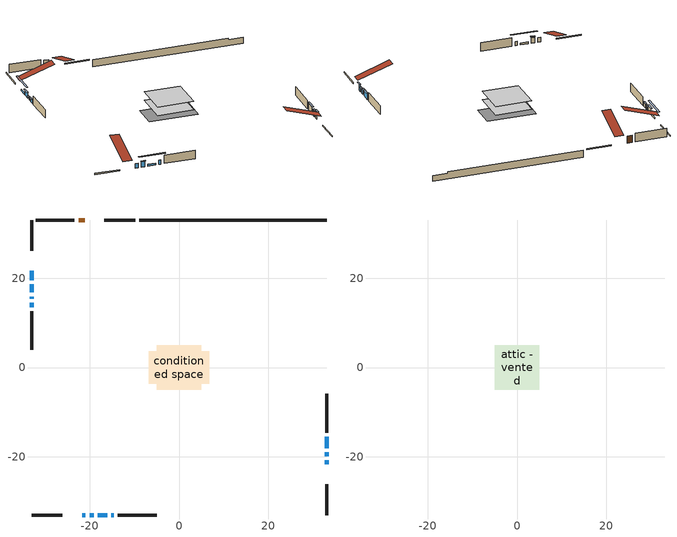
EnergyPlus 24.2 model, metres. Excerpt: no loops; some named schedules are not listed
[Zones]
conditioned space
 floor adiabatic (AdiabaticFloorConstruction): -5,-5 -5,5 5,5 5,-5 z0.61
 floor foundation (Slab1 construction): -6.84,-3.66 -6.84,3.66 6.84,3.66 6.84,-3.66 z-1.51
 wall outside (RimJoist1 construction): -9.83,33.1 -16.76,33.1 / -33.1,-33.1 -26.17,-33.1 / -33.1,33.1 -33.1,26.17 / 33.1,-33.1 33.1,-26.17 z0.61:0.91
 wall outside (AdiabaticWallConstruction 1): -21.18,33.1 -22.55,33.1 z0.61:2.64
 wall outside (AdiabaticWallConstruction): -21.75,-33.1 -21.01,-33.1 / -15.18,-33.1 -14.64,-33.1 z0.61:1.83; -20.08,-33.1 -19.17,-33.1 / -33.1,18.69 -33.1,16.86 z0.61:2.19; -33.1,21.75 -33.1,19.61 / -18.24,-33.1 -16.1,-33.1 z0.61:1.12; 33.1,-21.75 33.1,-20.83 z0.61:2.69; 33.1,-19.9 33.1,-19.04 z0.61:2.14; 33.1,-18.11 33.1,-15.57 z0.61:2.49; -33.1,15.93 -33.1,15.47 z0.61:1.53; -33.1,14.54 -33.1,13.58 z0.61:1.68
 wall outside (Wall1 construction): -23.48,33.1 -32.17,33.1 / -13.71,-33.1 -5.02,-33.1 / -33.1,12.65 -33.1,3.95 / 33.1,-14.64 33.1,-5.95 z0.61:3.05
 wall foundation (FoundationWall1 construction): -8.9,33.1,-1.51 -8.9,33.1,0.61 28.9,33.1,0.61 28.9,33.1,0.09 33.1,33.1,0.09 33.1,33.1,-1.51
 window (WindowConstruction 7): -21.75,-33.1 -21.01,-33.1 z0.61:1.83
 window (WindowConstruction 6): -20.08,-33.1 -19.17,-33.1 z0.61:2.19
 window (WindowConstruction 9): -33.1,21.75 -33.1,19.62 z0.61:1.12
 window (WindowConstruction 10): -18.24,-33.1 -16.11,-33.1 z0.61:1.12
 window (WindowConstruction 8): -15.18,-33.1 -14.64,-33.1 z0.61:1.83
 window (WindowConstruction): 33.1,-21.75 33.1,-20.83 z0.61:2.69
 window (WindowConstruction 1): 33.1,-19.9 33.1,-19.04 z0.61:2.13
 window (WindowConstruction 2): 33.1,-18.11 33.1,-15.57 z0.61:2.49
 window (WindowConstruction 3): -33.1,18.69 -33.1,16.86 z0.61:2.19
 window (WindowConstruction 4): -33.1,15.93 -33.1,15.47 z0.61:1.52
 window (WindowConstruction 5): -33.1,14.54 -33.1,13.58 z0.61:1.68
 door (Door): -21.18,33.1 -22.55,33.1 z0.61:2.64
 ceiling adiabatic (AdiabaticFloorConstruction): 5,-5 5,5 -5,5 -5,-5 z0.61
attic - vented
 floor to conditioned space (Floor1 construction Reversed): -5,-5 -5,5 5,5 5,-5 z3.05
 roof outside (Roof1 construction): -20.25,33.1,3.05 -20.25,23.36,6.3 -17.69,23.36,6.3 -17.69,33.1,3.05; -22.68,-33.1,3.05 -22.68,-23.36,6.3 -25.24,-23.36,6.3 -25.24,-33.1,3.05; -33.1,22.68,3.05 -23.36,22.68,6.3 -23.36,25.24,6.3 -33.1,25.24,3.05; 33.1,-22.68,3.05 23.36,-22.68,6.3 23.36,-25.24,6.3 33.1,-25.24,3.05
shading: -18.96,-33.1 -20.28,-33.1 -20.28,-33.52 -18.96,-33.52 z2.39; -33.1,16.97 -33.1,24.4 -33.52,24.4 -33.52,16.97 z3.77; -13.46,-33.1 -20.89,-33.1 -20.89,-33.52 -13.46,-33.52 z3.77; 33.1,-20.63 33.1,-21.95 33.52,-21.95 33.52,-20.63 z2.89; 33.1,-18.84 33.1,-20.1 33.52,-20.1 33.52,-18.84 z2.34; 33.1,-15.37 33.1,-18.31 33.52,-18.31 33.52,-15.37 z2.69; -33.1,16.66 -33.1,18.89 -33.52,18.89 -33.52,16.66 z2.39; -33.1,15.27 -33.1,16.13 -33.52,16.13 -33.52,15.27 z1.73; -33.1,13.38 -33.1,14.74 -33.52,14.74 -33.52,13.38 z1.88
[Building]
Building 1: Terrain=Suburbs
[Site:Location]
Quebec Intl AP_QC: Latitude {deg}=46.8; Longitude {deg}=-71.38; Time Zone {hr}=-5; Elevation {m}=74; Keep Site Location Information=Yes
[Site:GroundTemperature:Shallow]
0.0108218, -2.24938, -2.43038, -1.3578, 2.94801, 7.23376, 10.9493, 13.303, 13.5029, 11.5886, 7.96783, 3.81355
[Site:WaterMainsTemperature]
Calculation Method=Schedule; Temperature Schedule=mains temperature schedule
[Material] Roughness=Rough; Thermal Absorptance=0.9
Name | Thickness {m} | Conductivity {W/m-K} | Density {kg/m3} | Specific Heat {J/kg-K} | Solar Absorptance | Visible Absorptance
asphalt or fiberglass shingles | 0.00635 | 0.162714 | 1121.4 | 1465.45 | 0.4 | 0.4
ceiling loosefill ins | 0.169333 | 0.0480833 | 16.02 | 1046.75 | 0.7 | 0.7
ceiling stud and cavity | 0.1397 | 0.133789 | 65.682 | 1177.47 | 0.7 | 0.7
concrete 4.0 in. | 0.1016 | 1.803125 | 2242.8 | 837.4 | 0.7 | 0.7
concrete 8.0 in. | 0.2032 | 1.803125 | 2242.8 | 837.4 | 0.7 | 0.7
door material | 0.04445 | 0.0451087 | 512.64 | 1214.23 | 0.7 | 0.7
exterior vertical ins | 0.0166018 | 0.029427 | 32.04 | 1214.23 | 0.7 | 0.7
floor covering | 0.0127 | 0.0433444 | 54.468 | 1339.84 | 0.6 | 0.6
floor rigid ins; wall rigid ins | 0.512978 | 0.029427 | 32.04 | 1214.23 | 0.7 | 0.7
floor stud and cavity | 0.1397 | 1.75129 | 37.0049 | 1207.88 | 0.7 | 0.7
furniture material conditioned space 1 | 0.1524 | 0.115458 | 640.8 | 1214.23 | 0.6 | 0.6
gypsum board | 0.0127 | 0.160291 | 801 | 837.4 | 0.6 | 0.6
gypsum board 1 | 0.0127 | 0.160291 | 801 | 837.4 | 0.7 | 0.7
osb sheathing 0.5 in. | 0.0127 | 0.115458 | 512.64 | 1214.23 | 0.7 | 0.7
osb sheathing 0.75 in. | 0.01905 | 0.115458 | 512.64 | 1214.23 | 0.7 | 0.7
rim joist stud and cavity | 0.0508 | 0.182071 | 50.32683 | 1063.81 | 0.6 | 0.6
wall stud and cavity | 0.1397 | 0.0934493 | 139.0536 | 1170.24 | 0.7 | 0.7
wall stud and cavity 1 | 0.0889 | 0.380278 | 52.3479 | 1209.89 | 0.7 | 0.7
wall stud and cavity 2 | 0.0889 | 0.391764 | 83.0341 | 1211.67 | 0.7 | 0.7
wood siding | 0.0254 | 0.102417 | 544.68 | 1172.36 | 0.4 | 0.4
wood siding 1; wood siding 2; wood siding 3 | 0.0254 | 0.102417 | 544.68 | 1172.36 | 0.7 | 0.7
[WindowMaterial:SimpleGlazingSystem]
Name | U-Factor {W/m2-K} | Solar Heat Gain Coefficient
WindowMaterial | 1.9521 | 0.4
WindowMaterial 1 | 1.98276 | 0.39
WindowMaterial 2 | 1.859545 | 0.44
WindowMaterial 3 | 1.9714 | 0.39
WindowMaterial 4 | 2.163318 | 0.31
WindowMaterial 5 | 2.001495 | 0.38
WindowMaterial 6 | 6.662 | 0.76
WindowMaterial 7 | 6.73808 | 0.74
WindowMaterial 8 | 2.99117 | 0.6
[Construction]
AdiabaticFloorConstruction: floor stud and cavity, floor rigid ins, osb sheathing 0.75 in., floor covering
AdiabaticWallConstruction: wood siding 2, wall rigid ins, wall stud and cavity 1, gypsum board
AdiabaticWallConstruction 1: wood siding 3, wall rigid ins, wall stud and cavity 1, gypsum board
Door: door material
Floor1 construction Reversed: gypsum board, ceiling stud and cavity, ceiling loosefill ins
FoundationWall1 construction: concrete 8.0 in., gypsum board 1
furniture construction conditioned space 1: furniture material conditioned space 1
PartitionWallConstruction: gypsum board, wall stud and cavity 2, gypsum board
RimJoist1 construction: wood siding 1, rim joist stud and cavity
Roof1 construction: asphalt or fiberglass shingles
Slab1 construction: concrete 4.0 in.
Wall1 construction: wood siding, osb sheathing 0.5 in., wall stud and cavity, gypsum board
WindowConstruction: WindowMaterial
WindowConstruction 1: WindowMaterial 1
WindowConstruction 10; WindowConstruction 9: WindowMaterial 8
WindowConstruction 2: WindowMaterial 2
WindowConstruction 3; WindowConstruction 6: WindowMaterial 3
WindowConstruction 4: WindowMaterial 4
WindowConstruction 5: WindowMaterial 5
WindowConstruction 7: WindowMaterial 6
WindowConstruction 8: WindowMaterial 7
[Zone] Multiplier=1; Part of Total Floor Area=Yes
Name | Volume {m3}
attic - vented | 52.7916
conditioned space | 478.2
[Space]
Name | Zone | Volume {m3}
attic - vented 1 | attic - vented | 52.7916
conditioned space 1 | conditioned space | 478.2
[ZoneInfiltration:EffectiveLeakageArea]
infil attic - vented 1: Zone or Space=attic - vented 1; Schedule=Always On Discrete; Effective Air Leakage Area {cm2}=3696.37; Stack Coefficient=0.000225892; Wind Coefficient=1.01548e-05
[ZoneMixing]
whole house fan mix: Zone or Space=attic - vented; Schedule=Always On Continuous; Design Flow Rate Calculation Method=Flow/Zone; Design Flow Rate {m3/s}=0; Source Zone or Space=conditioned space
[SurfaceProperty:ExposedFoundationPerimeter]
Slab1: Exposed Perimeter Calculation Method=TotalExposedPerimeter; Total Exposed Perimeter {m}=42.002
[InternalMass] Zone or ZoneList=conditioned space; Space or SpaceList=conditioned space 1
Name | Construction | Surface Area {m2}
furniture mass conditioned space 1 | furniture construction conditioned space 1 | 80.0841
partition wall mass | PartitionWallConstruction | 200.21
[Lights]
interior lighting: Zone or ZoneList or Space or SpaceList=conditioned space 1; Schedule=interior lighting schedule; Design Level Calculation Method=LightingLevel; Lighting Level {W}=343.2; Return Air Fraction=0; Fraction Radiant=0.6; Fraction Visible=0.2; Fraction Replaceable=1
[People]
occupants: Zone or ZoneList or Space or SpaceList=conditioned space 1; Number of People Schedule=occupants schedule; Number of People Calculation Method=People; Number of People=3; Fraction Radiant=0.314171; Sensible Heat Fraction=0.56303; Activity Level Schedule=occupants activity schedule; Carbon Dioxide Generation Rate {m3/s-W}=0; Enable ASHRAE 55 Comfort Warnings=No; Mean Radiant Temperature Calculation Type=EnclosureAveraged
[ElectricEquipment] Zone or ZoneList or Space or SpaceList=conditioned space 1; Design Level Calculation Method=EquipmentLevel
Name | Schedule | Design Level {W} | Fraction Latent | Fraction Radiant | Fraction Lost
clothes dryer | clothes dryer schedule | 140.772 | 0.015 | 0.081 | 0.85
clothes washer | clothes washer schedule | 32.1985 | 0.03 | 0.162 | 0.7
cooking range | cooking range schedule | 215.147 | 0.08 | 0.432 | 0.2
dishwasher | dishwasher schedule | 66.8632 | 0.3 | 0.18 | 0.4
fridge | fridge schedule | 72.9452 | 0 | 0.6 | 0
mech vent house fan | mech vent house fan schedule | 0 | 0 | 0 | 1
mech vent house fan cfis | mech vent house fan cfis schedule | 0 | 0 | 0 | 0
mech vent range fan 0 | mech vent range fan 0 schedule | 57 | 0 | 0 | 1
misc plug loads | misc plug loads schedule | 494.7 | 0.045 | 0.513 | 0.1
whole house fan | Always On Discrete | 0 | 0 | 0 | 1
[OtherEquipment] Zone or ZoneList or Space or SpaceList=conditioned space 1; Design Level Calculation Method=EquipmentLevel
Name | Fuel Type | Schedule | Design Level {W} | Fraction Latent | Fraction Radiant | Fraction Lost
clothes dryer 1 | Electricity | clothes dryer schedule | 0 | 0.015 | 0.081 | 0.85
cooking range 1 | Electricity | cooking range schedule | 0 | 0.08 | 0.432 | 0.2
general water use latent | None | general water use schedule | 62.594 | 1 | 0 | 0
general water use sensible | None | general water use schedule | -61.6891 | 0 | 0.6 | 0
mech vent house fan latent load | None | Always On Discrete | 0 | 1 | 0 | 0
mech vent house fan sensible load | None | Always On Discrete | 0 | 0 | 0 | 0
water heater energy adjustment1 | Electricity | Always On Discrete | 0.01 | 0 | 0 | 1
[ZoneInfiltration:DesignFlowRate] Zone or ZoneList or Space or SpaceList=conditioned space 1; Schedule=Always On Discrete; Design Flow Rate Calculation Method=Flow/Zone; Design Flow Rate {m3/s}=0
infil flow; natural vent flow; whole house fan flow
[AvailabilityManager:Scheduled]
furnace airloop Availability Manager: Schedule=Always On Discrete
[Foundation:Kiva]
Foundation Kiva 1: Initial Indoor Air Temperature {C}=18; Wall Height Above Grade {m}=0.609996; Wall Depth Below Slab {m}=0.2032; Custom Block Material Name 1=exterior vertical ins; Custom Block Depth 1 {m}=2.12001; Custom Block X Position 1 {m}=0.2159; Custom Block Z Position 1 {m}=0
[Foundation:Kiva:Settings]
Soil Conductivity {W/m-K}=0.849921; Soil Density {kg/m3}=1842.3; Soil Specific Heat {J/kg-K}=418.7; Ground Solar Absorptivity=0.9; Ground Thermal Absorptivity=0.9; Ground Surface Roughness {m}=0.03; Far-Field Width {m}=40; Deep-Ground Boundary Condition=ZeroFlux; Deep-Ground Depth {m}=40; Minimum Cell Dimension {m}=0.2; Maximum Cell Growth Coefficient=3; Simulation Timestep=Timestep
[Exterior:Lights]
exterior lighting: Schedule=exterior lighting schedule; Design Level {W}=75.6
[EnergyManagementSystem:GlobalVariable]
furnace_airloop_Fan_RTF
infil_program_Qfan
infil_program_Qinf
natural_vent_program_Qnv
natural_vent_program_Qwhf
[EnergyManagementSystem:Sensor]
Name | Output:Variable or Output:Meter Index Key | Output:Variable or Output:Meter
airflow_gain | infil flow | Infiltration Sensible Heat Gain Energy
airflow_gain_1 | natural vent flow | Infiltration Sensible Heat Gain Energy
airflow_gain_2 | whole house fan flow | Infiltration Sensible Heat Gain Energy
airflow_loss | infil flow | Infiltration Sensible Heat Loss Energy
airflow_loss_1 | natural vent flow | Infiltration Sensible Heat Loss Energy
airflow_loss_2 | whole house fan flow | Infiltration Sensible Heat Loss Energy
clg_load_cond |  | Cooling:EnergyTransfer:Zone:CONDITIONED SPACE
clg_sp_s; clg_sp_s_1 | cooling setpoint | Schedule Value
clothes_dryer_exhaust_0_sch_s | clothes dryer exhaust 0 schedule | Schedule Value
cool_season | cooling season schedule | Schedule Value
htg_load_cond |  | Heating:EnergyTransfer:Zone:CONDITIONED SPACE
htg_sp_s; htg_sp_s_1 | heating setpoint | Schedule Value
ig_ee_conv | clothes dryer | Electric Equipment Convective Heating Energy
ig_ee_conv_2 | cooking range | Electric Equipment Convective Heating Energy
ig_ee_conv_4 | fridge | Electric Equipment Convective Heating Energy
ig_ee_conv_5 | misc plug loads | Electric Equipment Convective Heating Energy
ig_ee_conv_6 | whole house fan | Electric Equipment Convective Heating Energy
ig_ee_rad | clothes dryer | Electric Equipment Radiant Heating Energy
ig_ee_rad_2 | cooking range | Electric Equipment Radiant Heating Energy
ig_ee_rad_4 | fridge | Electric Equipment Radiant Heating Energy
ig_ee_rad_5 | misc plug loads | Electric Equipment Radiant Heating Energy
ig_ee_rad_6 | whole house fan | Electric Equipment Radiant Heating Energy
ig_lgt_conv | interior lighting | Lights Convective Heating Energy
ig_lgt_rad | interior lighting | Lights Radiant Heating Energy
ig_lgt_vis | interior lighting | Lights Visible Radiation Heating Energy
ig_oe_conv | clothes dryer 1 | Other Equipment Convective Heating Energy
ig_oe_conv_1 | cooking range 1 | Other Equipment Convective Heating Energy
ig_oe_conv_2 | general water use latent | Other Equipment Convective Heating Energy
ig_oe_conv_3 | general water use sensible | Other Equipment Convective Heating Energy
ig_oe_conv_4 | water heater energy adjustment1 | Other Equipment Convective Heating Energy
ig_oe_rad | clothes dryer 1 | Other Equipment Radiant Heating Energy
ig_oe_rad_1 | cooking range 1 | Other Equipment Radiant Heating Energy
ig_oe_rad_2 | general water use latent | Other Equipment Radiant Heating Energy
ig_oe_rad_3 | general water use sensible | Other Equipment Radiant Heating Energy
ig_oe_rad_4 | water heater energy adjustment1 | Other Equipment Radiant Heating Energy
ig_ppl_conv | occupants | People Convective Heating Energy
ig_ppl_rad | occupants | People Radiant Heating Energy
im_conv | furniture mass conditioned space 1 | Surface Inside Face Convection Heat Gain Energy
im_conv_1 | partition wall mass | Surface Inside Face Convection Heat Gain Energy
im_ig | furniture mass conditioned space 1 | Surface Inside Face Internal Gains Radiation Heat Gain Energy
im_ig_1 | partition wall mass | Surface Inside Face Internal Gains Radiation Heat Gain Energy
im_lgt | furniture mass conditioned space 1 | Surface Inside Face Lights Radiation Heat Gain Energy
im_lgt_1 | partition wall mass | Surface Inside Face Lights Radiation Heat Gain Energy
im_sol | furniture mass conditioned space 1 | Surface Inside Face Solar Radiation Heat Gain Energy
im_sol_1 | partition wall mass | Surface Inside Face Solar Radiation Heat Gain Energy
im_surf | furniture mass conditioned space 1 | Surface Inside Face Net Surface Thermal Radiation Heat Gain Energy
im_surf_1 | partition wall mass | Surface Inside Face Net Surface Thermal Radiation Heat Gain Energy
mech_vent_range_fan_0_sch_s | mech vent range fan 0 schedule | Schedule Value
mv_conv | mech vent house fan | Electric Equipment Convective Heating Energy
mv_conv_1 | mech vent house fan cfis | Electric Equipment Convective Heating Energy
mv_conv_2 | mech vent range fan 0 | Electric Equipment Convective Heating Energy
mv_conv_3 | mech vent house fan latent load | Other Equipment Convective Heating Energy
mv_conv_4 | mech vent house fan sensible load | Other Equipment Convective Heating Energy
mv_rad | mech vent house fan | Electric Equipment Radiant Heating Energy
mv_rad_1 | mech vent house fan cfis | Electric Equipment Radiant Heating Energy
mv_rad_2 | mech vent range fan 0 | Electric Equipment Radiant Heating Energy
mv_rad_3 | mech vent house fan latent load | Other Equipment Radiant Heating Energy
mv_rad_4 | mech vent house fan sensible load | Other Equipment Radiant Heating Energy
natural_vent_s | natural vent schedule | Schedule Value
out_pb_s |  | Site Outdoor Air Barometric Pressure
out_wt_s |  | Site Outdoor Air Humidity Ratio
site_vw_s |  | Site Wind Speed
ss_back_out | Window1 | Surface Window Shortwave from Zone Back Out Window Heat Transfer Rate
ss_back_out_1 | Window10 | Surface Window Shortwave from Zone Back Out Window Heat Transfer Rate
ss_back_out_10 | Window8 | Surface Window Shortwave from Zone Back Out Window Heat Transfer Rate
ss_back_out_2 | Window11 | Surface Window Shortwave from Zone Back Out Window Heat Transfer Rate
ss_back_out_3 | Window13 | Surface Window Shortwave from Zone Back Out Window Heat Transfer Rate
ss_back_out_4 | Window2 | Surface Window Shortwave from Zone Back Out Window Heat Transfer Rate
ss_back_out_5 | Window3 | Surface Window Shortwave from Zone Back Out Window Heat Transfer Rate
ss_back_out_6 | Window4 | Surface Window Shortwave from Zone Back Out Window Heat Transfer Rate
ss_back_out_7 | Window5 | Surface Window Shortwave from Zone Back Out Window Heat Transfer Rate
ss_back_out_8 | Window6 | Surface Window Shortwave from Zone Back Out Window Heat Transfer Rate
ss_back_out_9 | Window7 | Surface Window Shortwave from Zone Back Out Window Heat Transfer Rate
ss_conv | Door1 | Surface Inside Face Convection Heat Gain Energy
ss_conv_1 | Window1 | Surface Inside Face Convection Heat Gain Energy
ss_conv_10 | Window7 | Surface Inside Face Convection Heat Gain Energy
ss_conv_11 | Window8 | Surface Inside Face Convection Heat Gain Energy
ss_conv_2 | Window10 | Surface Inside Face Convection Heat Gain Energy
ss_conv_3 | Window11 | Surface Inside Face Convection Heat Gain Energy
ss_conv_4 | Window13 | Surface Inside Face Convection Heat Gain Energy
ss_conv_5 | Window2 | Surface Inside Face Convection Heat Gain Energy
ss_conv_6 | Window3 | Surface Inside Face Convection Heat Gain Energy
ss_conv_7 | Window4 | Surface Inside Face Convection Heat Gain Energy
ss_conv_8 | Window5 | Surface Inside Face Convection Heat Gain Energy
ss_conv_9 | Window6 | Surface Inside Face Convection Heat Gain Energy
ss_ig | Door1 | Surface Inside Face Internal Gains Radiation Heat Gain Energy
ss_ig_1 | Window1 | Surface Inside Face Internal Gains Radiation Heat Gain Energy
ss_ig_10 | Window7 | Surface Inside Face Internal Gains Radiation Heat Gain Energy
ss_ig_11 | Window8 | Surface Inside Face Internal Gains Radiation Heat Gain Energy
ss_ig_2 | Window10 | Surface Inside Face Internal Gains Radiation Heat Gain Energy
ss_ig_3 | Window11 | Surface Inside Face Internal Gains Radiation Heat Gain Energy
ss_ig_4 | Window13 | Surface Inside Face Internal Gains Radiation Heat Gain Energy
ss_ig_5 | Window2 | Surface Inside Face Internal Gains Radiation Heat Gain Energy
ss_ig_6 | Window3 | Surface Inside Face Internal Gains Radiation Heat Gain Energy
ss_ig_7 | Window4 | Surface Inside Face Internal Gains Radiation Heat Gain Energy
ss_ig_8 | Window5 | Surface Inside Face Internal Gains Radiation Heat Gain Energy
ss_ig_9 | Window6 | Surface Inside Face Internal Gains Radiation Heat Gain Energy
ss_lgt | Door1 | Surface Inside Face Lights Radiation Heat Gain Energy
ss_sol | Door1 | Surface Inside Face Solar Radiation Heat Gain Energy
ss_surf | Door1 | Surface Inside Face Net Surface Thermal Radiation Heat Gain Energy
ss_surf_1 | Window1 | Surface Inside Face Net Surface Thermal Radiation Heat Gain Energy
ss_surf_10 | Window7 | Surface Inside Face Net Surface Thermal Radiation Heat Gain Energy
ss_surf_11 | Window8 | Surface Inside Face Net Surface Thermal Radiation Heat Gain Energy
ss_surf_2 | Window10 | Surface Inside Face Net Surface Thermal Radiation Heat Gain Energy
ss_surf_3 | Window11 | Surface Inside Face Net Surface Thermal Radiation Heat Gain Energy
ss_surf_4 | Window13 | Surface Inside Face Net Surface Thermal Radiation Heat Gain Energy
ss_surf_5 | Window2 | Surface Inside Face Net Surface Thermal Radiation Heat Gain Energy
ss_surf_6 | Window3 | Surface Inside Face Net Surface Thermal Radiation Heat Gain Energy
ss_surf_7 | Window4 | Surface Inside Face Net Surface Thermal Radiation Heat Gain Energy
ss_surf_8 | Window5 | Surface Inside Face Net Surface Thermal Radiation Heat Gain Energy
ss_surf_9 | Window6 | Surface Inside Face Net Surface Thermal Radiation Heat Gain Energy
ss_trans_in | Window1 | Surface Window Transmitted Solar Radiation Rate
ss_trans_in_1 | Window10 | Surface Window Transmitted Solar Radiation Rate
ss_trans_in_10 | Window8 | Surface Window Transmitted Solar Radiation Rate
ss_trans_in_2 | Window11 | Surface Window Transmitted Solar Radiation Rate
ss_trans_in_3 | Window13 | Surface Window Transmitted Solar Radiation Rate
ss_trans_in_4 | Window2 | Surface Window Transmitted Solar Radiation Rate
ss_trans_in_5 | Window3 | Surface Window Transmitted Solar Radiation Rate
ss_trans_in_6 | Window4 | Surface Window Transmitted Solar Radiation Rate
ss_trans_in_7 | Window5 | Surface Window Transmitted Solar Radiation Rate
ss_trans_in_8 | Window6 | Surface Window Transmitted Solar Radiation Rate
ss_trans_in_9 | Window7 | Surface Window Transmitted Solar Radiation Rate
ss_trans_out | Window1 | Surface Inside Face Initial Transmitted Diffuse Transmitted Out Window Solar Radiation Rate
ss_trans_out_1 | Window10 | Surface Inside Face Initial Transmitted Diffuse Transmitted Out Window Solar Radiation Rate
ss_trans_out_10 | Window8 | Surface Inside Face Initial Transmitted Diffuse Transmitted Out Window Solar Radiation Rate
ss_trans_out_2 | Window11 | Surface Inside Face Initial Transmitted Diffuse Transmitted Out Window Solar Radiation Rate
ss_trans_out_3 | Window13 | Surface Inside Face Initial Transmitted Diffuse Transmitted Out Window Solar Radiation Rate
ss_trans_out_4 | Window2 | Surface Inside Face Initial Transmitted Diffuse Transmitted Out Window Solar Radiation Rate
ss_trans_out_5 | Window3 | Surface Inside Face Initial Transmitted Diffuse Transmitted Out Window Solar Radiation Rate
ss_trans_out_6 | Window4 | Surface Inside Face Initial Transmitted Diffuse Transmitted Out Window Solar Radiation Rate
ss_trans_out_7 | Window5 | Surface Inside Face Initial Transmitted Diffuse Transmitted Out Window Solar Radiation Rate
ss_trans_out_8 | Window6 | Surface Inside Face Initial Transmitted Diffuse Transmitted Out Window Solar Radiation Rate
ss_trans_out_9 | Window7 | Surface Inside Face Initial Transmitted Diffuse Transmitted Out Window Solar Radiation Rate
s_conv | Floor1 | Surface Inside Face Convection Heat Gain Energy
s_conv_1 | FoundationWall1 | Surface Inside Face Convection Heat Gain Energy
s_conv_10 | Wall1:180 | Surface Inside Face Convection Heat Gain Energy
s_conv_11 | Wall1:270 | Surface Inside Face Convection Heat Gain Energy
s_conv_12 | Wall1:90 | Surface Inside Face Convection Heat Gain Energy
s_conv_2 | inferred conditioned ceiling | Surface Inside Face Convection Heat Gain Energy
s_conv_3 | inferred conditioned floor | Surface Inside Face Convection Heat Gain Energy
s_conv_4 | RimJoist1:0 | Surface Inside Face Convection Heat Gain Energy
s_conv_5 | RimJoist1:180 | Surface Inside Face Convection Heat Gain Energy
s_conv_6 | RimJoist1:270 | Surface Inside Face Convection Heat Gain Energy
s_conv_7 | RimJoist1:90 | Surface Inside Face Convection Heat Gain Energy
s_conv_8 | Slab1 | Surface Inside Face Convection Heat Gain Energy
s_conv_9 | Wall1:0 | Surface Inside Face Convection Heat Gain Energy
s_ig | Floor1 | Surface Inside Face Internal Gains Radiation Heat Gain Energy
s_ig_1 | FoundationWall1 | Surface Inside Face Internal Gains Radiation Heat Gain Energy
s_ig_10 | Wall1:180 | Surface Inside Face Internal Gains Radiation Heat Gain Energy
s_ig_11 | Wall1:270 | Surface Inside Face Internal Gains Radiation Heat Gain Energy
s_ig_12 | Wall1:90 | Surface Inside Face Internal Gains Radiation Heat Gain Energy
s_ig_2 | inferred conditioned ceiling | Surface Inside Face Internal Gains Radiation Heat Gain Energy
s_ig_3 | inferred conditioned floor | Surface Inside Face Internal Gains Radiation Heat Gain Energy
s_ig_4 | RimJoist1:0 | Surface Inside Face Internal Gains Radiation Heat Gain Energy
s_ig_5 | RimJoist1:180 | Surface Inside Face Internal Gains Radiation Heat Gain Energy
s_ig_6 | RimJoist1:270 | Surface Inside Face Internal Gains Radiation Heat Gain Energy
s_ig_7 | RimJoist1:90 | Surface Inside Face Internal Gains Radiation Heat Gain Energy
s_ig_8 | Slab1 | Surface Inside Face Internal Gains Radiation Heat Gain Energy
s_ig_9 | Wall1:0 | Surface Inside Face Internal Gains Radiation Heat Gain Energy
s_lgt | Floor1 | Surface Inside Face Lights Radiation Heat Gain Energy
s_lgt_1 | FoundationWall1 | Surface Inside Face Lights Radiation Heat Gain Energy
s_lgt_10 | Wall1:180 | Surface Inside Face Lights Radiation Heat Gain Energy
s_lgt_11 | Wall1:270 | Surface Inside Face Lights Radiation Heat Gain Energy
s_lgt_12 | Wall1:90 | Surface Inside Face Lights Radiation Heat Gain Energy
s_lgt_2 | inferred conditioned ceiling | Surface Inside Face Lights Radiation Heat Gain Energy
s_lgt_3 | inferred conditioned floor | Surface Inside Face Lights Radiation Heat Gain Energy
s_lgt_4 | RimJoist1:0 | Surface Inside Face Lights Radiation Heat Gain Energy
s_lgt_5 | RimJoist1:180 | Surface Inside Face Lights Radiation Heat Gain Energy
s_lgt_6 | RimJoist1:270 | Surface Inside Face Lights Radiation Heat Gain Energy
s_lgt_7 | RimJoist1:90 | Surface Inside Face Lights Radiation Heat Gain Energy
s_lgt_8 | Slab1 | Surface Inside Face Lights Radiation Heat Gain Energy
s_lgt_9 | Wall1:0 | Surface Inside Face Lights Radiation Heat Gain Energy
s_sol | Floor1 | Surface Inside Face Solar Radiation Heat Gain Energy
s_sol_1 | FoundationWall1 | Surface Inside Face Solar Radiation Heat Gain Energy
s_sol_10 | Wall1:180 | Surface Inside Face Solar Radiation Heat Gain Energy
